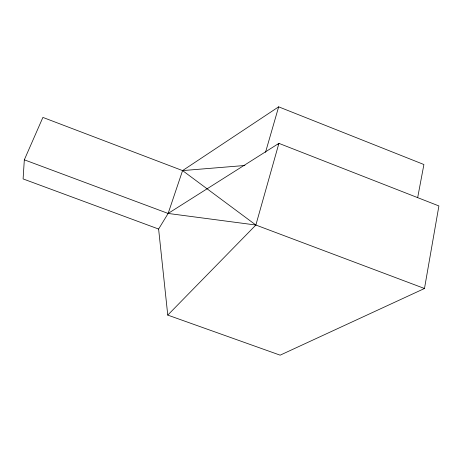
<?xml version="1.0" encoding="UTF-8"?>
<svg xmlns="http://www.w3.org/2000/svg" width="462" height="462" viewBox="0 0 462 462"><rect width="100%" height="100%" fill="white"/><g stroke="black" fill="none" stroke-linecap="round" stroke-linejoin="round"><path stroke-width="0.69" d="M424.486 288.496L255.867 225.029L182.577 170.593L42.897 117.412L24.324 159.817L23.1 178.921L158.61 229.042L167.758 315.096L280.151 355.168L424.486 288.496L438.9 205.942L278.909 143.359L168.133 213.45L158.61 229.042M417.654 197.707L423.908 164.518L278.655 106.832L182.577 170.593L168.133 213.45L24.324 159.817M167.758 315.096L255.867 225.029L278.909 143.359L278.003 144.479M265.506 152.35L278.655 106.832M182.577 170.593L244.918 165.483M168.133 213.45L255.867 225.029"/></g></svg>
